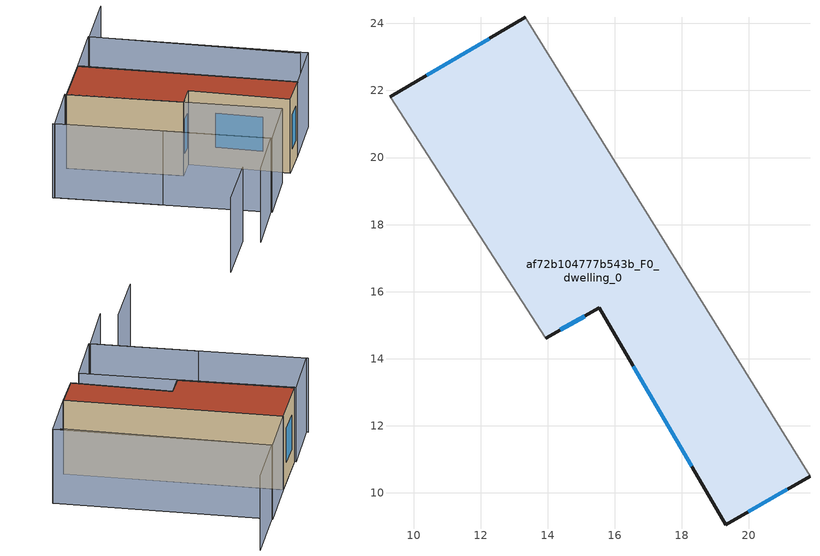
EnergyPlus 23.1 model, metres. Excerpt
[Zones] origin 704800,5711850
af72b104777b543b_F0_dwelling_0
 floor ground (EU_floor_Construction): 21.82,10.5 13.33,24.19 9.31,21.81 13.94,14.62 15.53,15.52 19.31,9.04 z0
 wall outside (EU_wall_Construction): 9.31,21.81 13.33,24.19 / 21.82,10.5 19.31,9.04 15.53,15.52 13.94,14.62 z0:6
 wall adiabatic (EU_wall_Construction): 13.94,14.62 9.31,21.81 / 13.33,24.19 21.82,10.5 z0:6
 window (EU_Window_Construction): 15.1,15.27 14.37,14.86 / 10.4,22.45 12.25,23.55 / 21.14,10.11 19.99,9.44 / 18.29,10.79 16.55,13.77 z1.62:4.38
 roof outside (EU_roof_Construction): 13.33,24.19 21.82,10.5 19.31,9.04 15.53,15.52 13.94,14.62 9.31,21.81 z6
shading: 8.81,4.55 4.53,1.98 / 5.16,19.54 13.68,6.05 / 13.68,6.05 9.57,3.45 / 25.41,13.33 17.4,26.59 / 17.4,26.59 21.71,29.2 / 13.75,5.96 5.24,19.41 / 5.24,19.41 9.29,21.97 / 9.29,21.97 17.8,8.52 / 17.8,8.52 13.75,5.96 / 17.35,26.67 25.82,12.93 / 25.82,12.93 21.8,10.46 / 21.8,10.46 13.33,24.19 / 13.33,24.19 17.35,26.67 z0:6
[Building]
EU S2 Campaign: North Axis=0; Terrain=City; Solar Distribution=FullExterior
[Site:Location]
London: Latitude=51.5; Longitude=-0.5; Time Zone=0; Elevation=25
[SizingPeriod:WeatherFileDays]
AnnualSizingPeriod: Begin Month=1; Begin Day of Month=1; End Month=12; End Day of Month=31; Day of Week for Start Day=Monday; Use Weather File Daylight Saving Period=No; Use Weather File Rain and Snow Indicators=No
[MATERIAL]
EU_InternalMass_Material: Roughness=MediumRough; Thickness=0.1; Conductivity=1; Density=1800; Specific Heat=900; Thermal Absorptance=0.9; Solar Absorptance=0.7; Visible Absorptance=0.7
[MATERIAL:NOMASS] Roughness=MediumRough; Thermal Absorptance=0.9; Solar Absorptance=0.7; Visible Absorptance=0.7
Name | Thermal Resistance
EU_wall_NoMass | 0.555556
EU_roof_NoMass | 0.510204
EU_floor_NoMass | 1.68919
[WINDOWMATERIAL:SIMPLEGLAZINGSYSTEM]
EU_Window_SimpleGlazing: UFactor=3.96; Solar Heat Gain Coefficient=0.85; Visible Transmittance=0.85
[CONSTRUCTION]
EU_wall_Construction: EU_wall_NoMass
EU_roof_Construction: EU_roof_NoMass
EU_floor_Construction: EU_floor_NoMass
EU_InternalMass_Construction: EU_InternalMass_Material
EU_Window_Construction: EU_Window_SimpleGlazing
[ZONE]
af72b104777b543b_F0_dwelling_0: Type=1; Multiplier=1; Ceiling Height=autocalculate; Volume=363.098; Floor Area=autocalculate; Part of Total Floor Area=Yes
[INTERNALMASS]
af72b104777b543b_F0_dwelling_0_EU_InternalMass: Construction=EU_InternalMass_Construction; Zone or ZoneList=af72b104777b543b_F0_dwelling_0; Surface Area=60.5164
[OTHEREQUIPMENT]
EU_Step8_InternalGain_af72b104777b543b_F0_dwelling_0_f000: Fuel Type=Electricity; Zone or ZoneList or Space or SpaceList=af72b104777b543b_F0_dwelling_0; Schedule=EU_Step8_GainSchedule_af72b104777b543b_F0_dwelling_0_f000; Design Level Calculation Method=Watts/Area; Power per Zone Floor Area=1; Fraction Latent=0; Fraction Radiant=0; Fraction Lost=0; Carbon Dioxide Generation Rate=0; EndUse Subcategory=EU_Step8_InternalGains
[ZONEVENTILATION:DESIGNFLOWRATE]
EU_ConstantAir_af72b104777b543b_F0_dwelling_0: Zone or ZoneList or Space or SpaceList=af72b104777b543b_F0_dwelling_0; Schedule=EU_AlwaysOn; Design Flow Rate Calculation Method=AirChanges/Hour; Air Changes per Hour=0.48; Ventilation Type=Natural; Fan Pressure Rise=0; Fan Total Efficiency=1; Constant Term Coefficient=1; Temperature Term Coefficient=0; Velocity Term Coefficient=0; Velocity Squared Term Coefficient=0; Minimum Indoor Temperature=-100; Maximum Indoor Temperature=100; Delta Temperature=-100; Minimum Outdoor Temperature=-100; Maximum Outdoor Temperature=100; Maximum Wind Speed=40
[HVACTEMPLATE:THERMOSTAT]
EU_HeatOnly_af72b104777b543b_F0_dwelling_0: Constant Heating Setpoint=20; Constant Cooling Setpoint=50
[HVACTEMPLATE:ZONE:IDEALLOADSAIRSYSTEM]
af72b104777b543b_F0_dwelling_0: Template Thermostat=EU_HeatOnly_af72b104777b543b_F0_dwelling_0; System Availability Schedule=EU_AlwaysOn; Maximum Heating Supply Air Temperature=50; Minimum Cooling Supply Air Temperature=13; Maximum Heating Supply Air Humidity Ratio=0.0156; Minimum Cooling Supply Air Humidity Ratio=0.0077; Heating Limit=NoLimit; Cooling Limit=NoLimit; Heating Availability Schedule=EU_AlwaysOn; Cooling Availability Schedule=EU_CoolingOff; Dehumidification Control Type=ConstantSensibleHeatRatio; Cooling Sensible Heat Ratio=0.7; Dehumidification Setpoint=60; Humidification Control Type=None; Humidification Setpoint=30; Outdoor Air Method=None; Outdoor Air Flow Rate per Person=0.00944; Outdoor Air Flow Rate per Zone Floor Area=0; Outdoor Air Flow Rate per Zone=0; Demand Controlled Ventilation Type=None; Outdoor Air Economizer Type=NoEconomizer; Heat Recovery Type=None; Sensible Heat Recovery Effectiveness=0.7; Latent Heat Recovery Effectiveness=0.65
[SIZING:ZONE]
af72b104777b543b_F0_dwelling_0: Zone Cooling Design Supply Air Temperature Input Method=SupplyAirTemperature; Zone Cooling Design Supply Air Temperature=13; Zone Heating Design Supply Air Temperature Input Method=SupplyAirTemperature; Zone Heating Design Supply Air Temperature=50; Zone Cooling Design Supply Air Humidity Ratio=0.008; Zone Heating Design Supply Air Humidity Ratio=0.008; Cooling Design Air Flow Method=DesignDay; Cooling Design Air Flow Rate=0; Cooling Minimum Air Flow per Zone Floor Area=0.000762; Cooling Minimum Air Flow=0; Cooling Minimum Air Flow Fraction=0.2; Heating Design Air Flow Method=DesignDay; Heating Design Air Flow Rate=0; Heating Maximum Air Flow per Zone Floor Area=0.002032; Heating Maximum Air Flow=0.141576; Heating Maximum Air Flow Fraction=0.3; Account for Dedicated Outdoor Air System=No; Dedicated Outdoor Air System Control Strategy=NeutralSupplyAir; Dedicated Outdoor Air Low Setpoint Temperature for Design=autosize; Dedicated Outdoor Air High Setpoint Temperature for Design=autosize; Zone Load Sizing Method=Sensible Load Only No Latent Load; Zone Latent Cooling Design Supply Air Humidity Ratio Input Method=HumidityRatioDifference; Zone Cooling Design Supply Air Humidity Ratio Difference=0.005; Zone Latent Heating Design Supply Air Humidity Ratio Input Method=HumidityRatioDifference; Zone Humidification Design Supply Air Humidity Ratio Difference=0.005
[SCHEDULE:CONSTANT]
Name | Hourly Value
EU_AlwaysOn | 1
EU_CoolingOff | 0
[SCHEDULE:FILE]
EU_Step8_GainSchedule_af72b104777b543b_F0_dwelling_0_f000: File=../../schedules/af72b104777b543b/af72b104777b543b_F0_dwelling_0_f000_gain.csv; Column Number=1; Rows to Skip at Top=0; Number of Hours of Data=8760; Column Separator=Comma; Interpolate to Timestep=No; Minutes per Item=60; Adjust Schedule for Daylight Savings=Yes
